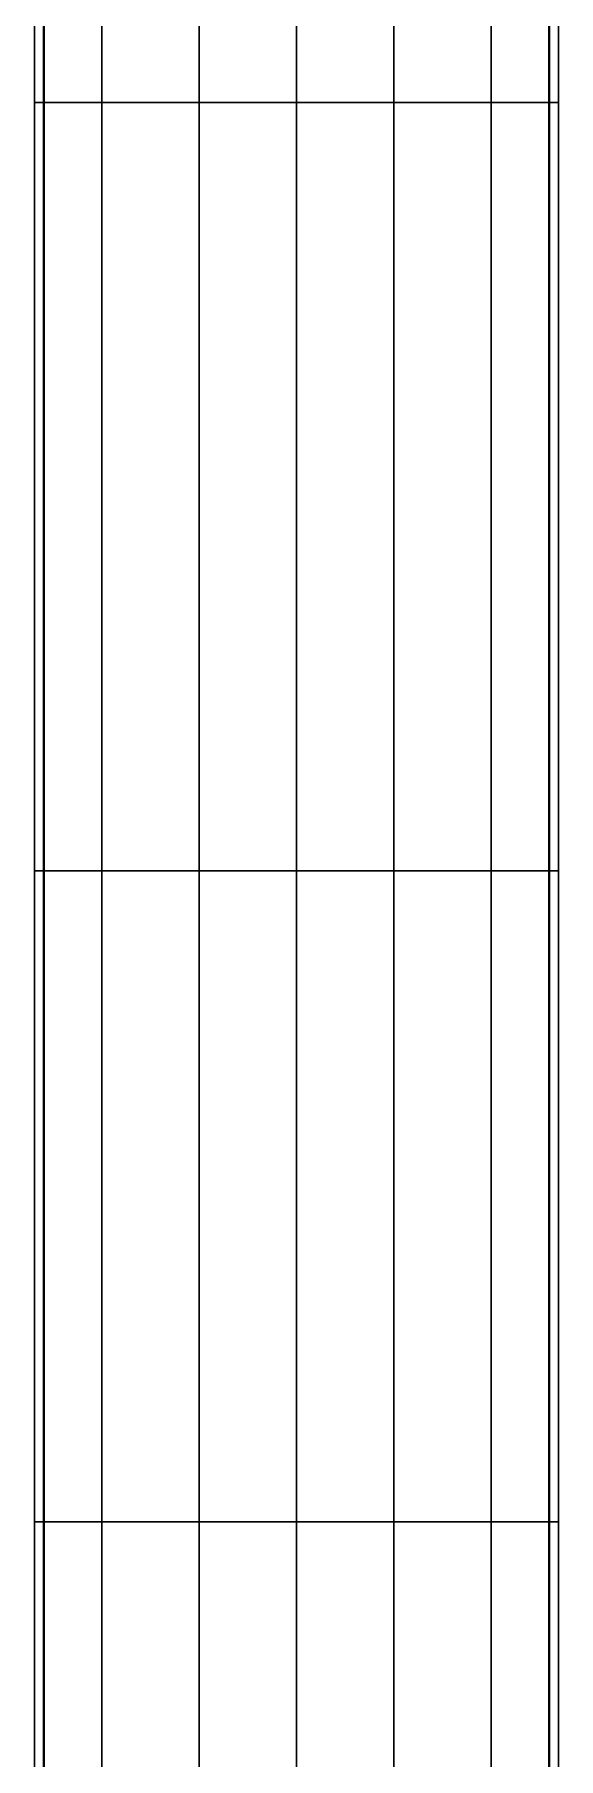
# Model space of a CAD drawing. Header units: metres. Extents: x -1.6 to 1.6, y -18.1 to 25.5.
# Drawn here: x -0.84 to 0.84, y -12.54 to -7.03 of the extents above; entities that cross this region are included whole.
import ezdxf

# ---------------------------------------------------------------- set-up
doc = ezdxf.new("R2010")
doc.units = ezdxf.units.M

msp = doc.modelspace()

# ---------------------------------------------------------------- linework, layer by layer
at = {"layer": '1', "color": 0}
for points in [[(-0.836247, -3.438357, 0.14163), (-0.836245, -7.24821, 0.141634), (-0.807104, -7.24821, -0.148185), (-0.807106, -3.438357, -0.148182)], [(-0.805063, -3.438357, 0.360806), (-0.805058, -7.24821, 0.360799), (-0.836245, -7.24821, 0.141634), (-0.836247, -3.438357, 0.14163)], [(-0.807106, -3.438357, -0.148182), (-0.807104, -7.24821, -0.148185), (-0.621048, -7.24821, -0.358901), (-0.621051, -3.438357, -0.358908)], [(-0.621055, -3.438357, 0.588064), (-0.621049, -7.24821, 0.588057), (-0.805058, -7.24821, 0.360799), (-0.805063, -3.438357, 0.360806)], [(-0.310516, -3.438357, 0.783424), (-0.310519, -7.24821, 0.783422), (-0.621049, -7.24821, 0.588057), (-0.621055, -3.438357, 0.588064)], [(-0.621051, -3.438357, -0.358908), (-0.621048, -7.24821, -0.358901), (-0.310526, -7.24821, -0.449239), (-0.310529, -3.438357, -0.449246)], [(-0.310529, -3.438357, -0.449246), (-0.310526, -7.24821, -0.449239), (-0.000003, -7.24821, -0.460453), (-0.000006, -3.438357, -0.460456)], [(-0.000006, -3.438357, 0.803177), (-0.000003, -7.24821, 0.803175), (-0.310519, -7.24821, 0.783422), (-0.310516, -3.438357, 0.783424)], [(0.310526, -7.24821, -0.449239), (0.310529, -3.438357, -0.449246), (-0.000006, -3.438357, -0.460456), (-0.000003, -7.24821, -0.460453)], [(-0.000003, -7.24821, 0.803175), (-0.000006, -3.438357, 0.803177), (0.310516, -3.438357, 0.783424), (0.310519, -7.24821, 0.783422)], [(0.310519, -7.24821, 0.783422), (0.310516, -3.438357, 0.783424), (0.621055, -3.438357, 0.588064), (0.621049, -7.24821, 0.588057)], [(0.621048, -7.24821, -0.358901), (0.621051, -3.438357, -0.358908), (0.310529, -3.438357, -0.449246), (0.310526, -7.24821, -0.449239)], [(0.807104, -7.24821, -0.148185), (0.807106, -3.438357, -0.148182), (0.621051, -3.438357, -0.358908), (0.621048, -7.24821, -0.358901)], [(0.621049, -7.24821, 0.588057), (0.621055, -3.438357, 0.588064), (0.805063, -3.438357, 0.360806), (0.805058, -7.24821, 0.360799)], [(0.805058, -7.24821, 0.360799), (0.805063, -3.438357, 0.360806), (0.836247, -3.438357, 0.14163), (0.836245, -7.24821, 0.141634)], [(0.836245, -7.24821, 0.141634), (0.836247, -3.438357, 0.14163), (0.807106, -3.438357, -0.148182), (0.807104, -7.24821, -0.148185)], [(-0.836245, -7.24821, 0.141634), (-0.836244, -9.704092, 0.141637), (-0.807102, -9.704092, -0.148187), (-0.807104, -7.24821, -0.148185)], [(-0.805058, -7.24821, 0.360799), (-0.805055, -9.704092, 0.360796), (-0.836244, -9.704092, 0.141637), (-0.836245, -7.24821, 0.141634)], [(-0.807104, -7.24821, -0.148185), (-0.807102, -9.704092, -0.148187), (-0.621045, -9.704092, -0.358897), (-0.621048, -7.24821, -0.358901)], [(-0.621049, -7.24821, 0.588057), (-0.621046, -9.704092, 0.588053), (-0.805055, -9.704092, 0.360796), (-0.805058, -7.24821, 0.360799)], [(-0.310519, -7.24821, 0.783422), (-0.31052, -9.704092, 0.78342), (-0.621046, -9.704092, 0.588053), (-0.621049, -7.24821, 0.588057)], [(-0.621048, -7.24821, -0.358901), (-0.621045, -9.704092, -0.358897), (-0.310524, -9.704092, -0.449235), (-0.310526, -7.24821, -0.449239)], [(-0.310526, -7.24821, -0.449239), (-0.310524, -9.704092, -0.449235), (-0.000002, -9.704092, -0.460451), (-0.000003, -7.24821, -0.460453)], [(-0.000003, -7.24821, 0.803175), (-0.000001, -9.704092, 0.803173), (-0.31052, -9.704092, 0.78342), (-0.310519, -7.24821, 0.783422)], [(0.310524, -9.704092, -0.449235), (0.310526, -7.24821, -0.449239), (-0.000003, -7.24821, -0.460453), (-0.000002, -9.704092, -0.460451)], [(-0.000001, -9.704092, 0.803173), (-0.000003, -7.24821, 0.803175), (0.310519, -7.24821, 0.783422), (0.31052, -9.704092, 0.78342)], [(0.31052, -9.704092, 0.78342), (0.310519, -7.24821, 0.783422), (0.621049, -7.24821, 0.588057), (0.621046, -9.704092, 0.588053)], [(0.621045, -9.704092, -0.358897), (0.621048, -7.24821, -0.358901), (0.310526, -7.24821, -0.449239), (0.310524, -9.704092, -0.449235)], [(0.807102, -9.704092, -0.148187), (0.807104, -7.24821, -0.148185), (0.621048, -7.24821, -0.358901), (0.621045, -9.704092, -0.358897)], [(0.621046, -9.704092, 0.588053), (0.621049, -7.24821, 0.588057), (0.805058, -7.24821, 0.360799), (0.805055, -9.704092, 0.360796)], [(0.805055, -9.704092, 0.360796), (0.805058, -7.24821, 0.360799), (0.836245, -7.24821, 0.141634), (0.836244, -9.704092, 0.141637)], [(0.836244, -9.704092, 0.141637), (0.836245, -7.24821, 0.141634), (0.807104, -7.24821, -0.148185), (0.807102, -9.704092, -0.148187)], [(-0.836244, -9.704092, 0.141637), (-0.836243, -11.785466, 0.141638), (-0.807102, -11.785466, -0.148189), (-0.807102, -9.704092, -0.148187)], [(-0.805055, -9.704092, 0.360796), (-0.805054, -11.785466, 0.360796), (-0.836243, -11.785466, 0.141638), (-0.836244, -9.704092, 0.141637)], [(-0.807102, -9.704092, -0.148187), (-0.807102, -11.785466, -0.148189), (-0.621045, -11.785466, -0.358896), (-0.621045, -9.704092, -0.358897)], [(-0.621046, -9.704092, 0.588053), (-0.621045, -11.785466, 0.588054), (-0.805054, -11.785466, 0.360796), (-0.805055, -9.704092, 0.360796)], [(-0.31052, -9.704092, 0.78342), (-0.310521, -11.785466, 0.783419), (-0.621045, -11.785466, 0.588054), (-0.621046, -9.704092, 0.588053)], [(-0.621045, -9.704092, -0.358897), (-0.621045, -11.785466, -0.358896), (-0.310523, -11.785466, -0.449234), (-0.310524, -9.704092, -0.449235)], [(-0.310524, -9.704092, -0.449235), (-0.310523, -11.785466, -0.449234), (-0.000001, -11.785466, -0.46045), (-0.000002, -9.704092, -0.460451)], [(-0.000001, -9.704092, 0.803173), (-0.000001, -11.785466, 0.803172), (-0.310521, -11.785466, 0.783419), (-0.31052, -9.704092, 0.78342)], [(0.310523, -11.785466, -0.449234), (0.310524, -9.704092, -0.449235), (-0.000002, -9.704092, -0.460451), (-0.000001, -11.785466, -0.46045)], [(-0.000001, -11.785466, 0.803172), (-0.000001, -9.704092, 0.803173), (0.31052, -9.704092, 0.78342), (0.310521, -11.785466, 0.783419)], [(0.310521, -11.785466, 0.783419), (0.31052, -9.704092, 0.78342), (0.621046, -9.704092, 0.588053), (0.621045, -11.785466, 0.588054)], [(0.621045, -11.785466, -0.358896), (0.621045, -9.704092, -0.358897), (0.310524, -9.704092, -0.449235), (0.310523, -11.785466, -0.449234)], [(0.807102, -11.785466, -0.148189), (0.807102, -9.704092, -0.148187), (0.621045, -9.704092, -0.358897), (0.621045, -11.785466, -0.358896)], [(0.621045, -11.785466, 0.588054), (0.621046, -9.704092, 0.588053), (0.805055, -9.704092, 0.360796), (0.805054, -11.785466, 0.360796)], [(0.805054, -11.785466, 0.360796), (0.805055, -9.704092, 0.360796), (0.836244, -9.704092, 0.141637), (0.836243, -11.785466, 0.141638)], [(0.836243, -11.785466, 0.141638), (0.836244, -9.704092, 0.141637), (0.807102, -9.704092, -0.148187), (0.807102, -11.785466, -0.148189)], [(-0.836243, -11.785466, 0.141638), (-0.836243, -13.542756, 0.141639), (-0.807101, -13.542756, -0.148189), (-0.807102, -11.785466, -0.148189)], [(-0.805054, -11.785466, 0.360796), (-0.805053, -13.542756, 0.360795), (-0.836243, -13.542756, 0.141639), (-0.836243, -11.785466, 0.141638)], [(-0.807102, -11.785466, -0.148189), (-0.807101, -13.542756, -0.148189), (-0.621044, -13.542756, -0.358895), (-0.621045, -11.785466, -0.358896)], [(-0.621045, -11.785466, 0.588054), (-0.621044, -13.542756, 0.588053), (-0.805053, -13.542756, 0.360795), (-0.805054, -11.785466, 0.360796)], [(-0.621045, -11.785466, -0.358896), (-0.621044, -13.542756, -0.358895), (-0.310522, -13.542756, -0.449233), (-0.310523, -11.785466, -0.449234)], [(-0.310521, -11.785466, 0.783419), (-0.310522, -13.542756, 0.783419), (-0.621044, -13.542756, 0.588053), (-0.621045, -11.785466, 0.588054)], [(-0.310523, -11.785466, -0.449234), (-0.310522, -13.542756, -0.449233), (0, -13.542756, -0.460449), (-0.000001, -11.785466, -0.46045)], [(-0.000001, -11.785466, 0.803172), (0, -13.542756, 0.803171), (-0.310522, -13.542756, 0.783419), (-0.310521, -11.785466, 0.783419)], [(0.310522, -13.542756, -0.449233), (0.310523, -11.785466, -0.449234), (-0.000001, -11.785466, -0.46045), (0, -13.542756, -0.460449)], [(0, -13.542756, 0.803171), (-0.000001, -11.785466, 0.803172), (0.310521, -11.785466, 0.783419), (0.310522, -13.542756, 0.783419)], [(0.310522, -13.542756, 0.783419), (0.310521, -11.785466, 0.783419), (0.621045, -11.785466, 0.588054), (0.621044, -13.542756, 0.588053)], [(0.621044, -13.542756, -0.358895), (0.621045, -11.785466, -0.358896), (0.310523, -11.785466, -0.449234), (0.310522, -13.542756, -0.449233)], [(0.807101, -13.542756, -0.148189), (0.807102, -11.785466, -0.148189), (0.621045, -11.785466, -0.358896), (0.621044, -13.542756, -0.358895)], [(0.621044, -13.542756, 0.588053), (0.621045, -11.785466, 0.588054), (0.805054, -11.785466, 0.360796), (0.805053, -13.542756, 0.360795)], [(0.805053, -13.542756, 0.360795), (0.805054, -11.785466, 0.360796), (0.836243, -11.785466, 0.141638), (0.836243, -13.542756, 0.141639)], [(0.836243, -13.542756, 0.141639), (0.836243, -11.785466, 0.141638), (0.807102, -11.785466, -0.148189), (0.807101, -13.542756, -0.148189)]]:
    msp.add_3dface(points, dxfattribs=at)

doc.saveas('drawing.dxf')
